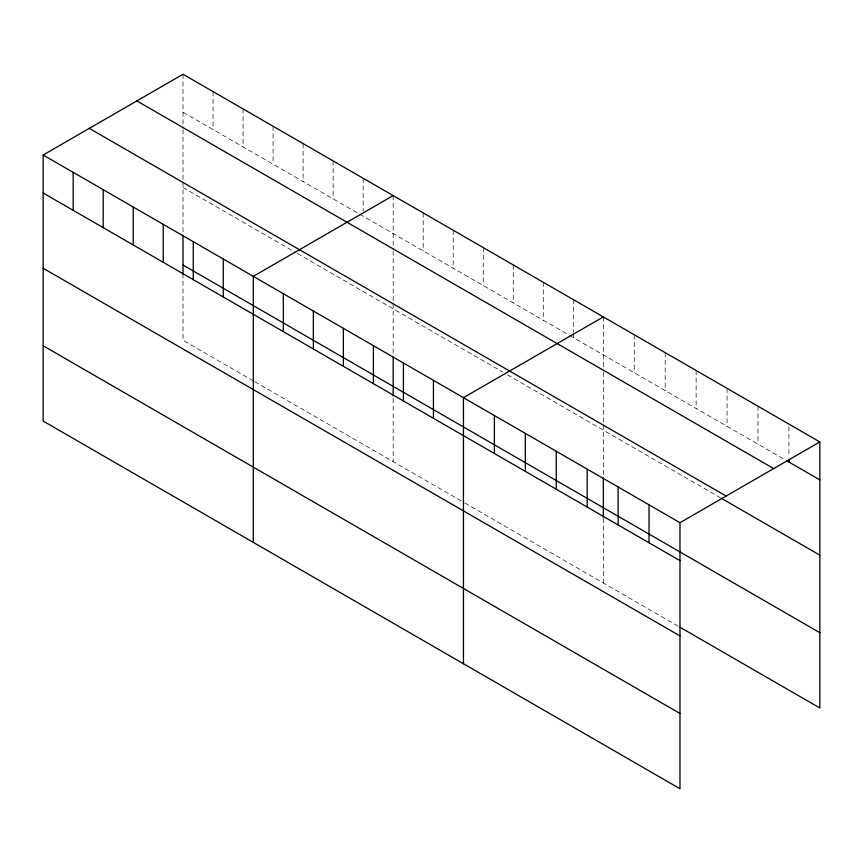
<?xml version="1.0" encoding="UTF-8"?>
<svg xmlns="http://www.w3.org/2000/svg" width="863" height="863" viewBox="0 0 863 863"><rect width="100%" height="100%" fill="white"/><g stroke="black" fill="none" stroke-linecap="round" stroke-linejoin="round"><path stroke-width="0.65" stroke-dasharray="4.32 3.24" d="M183.021 112.222L358.533 213.56M359.688 214.218L568.685 334.887M569.839 335.556L784.338 459.386M183.021 187.498L296.182 252.827M297.336 253.495L502.87 372.158M507.487 374.822L720.184 497.617M253.463 380.982L183.021 340.313L183.021 274.456M254.617 381.64L463.614 502.309M464.769 502.978L678.944 626.624M788.922 426.689L788.922 456.797M757.984 406.214L757.984 444.175M727.056 388.361L727.056 426.322M696.128 370.497L696.128 408.458M665.19 352.643L665.19 390.605M634.262 334.779L634.262 372.74M603.323 316.926L603.323 371.014M603.323 372.363L603.323 423.431M603.323 424.779L603.323 476.689M603.323 518.458L603.323 582.978M573.302 299.59L573.302 332.32M573.302 333.625L573.302 337.552M543.28 282.255L543.28 320.216M513.258 264.93L513.258 302.891M483.237 247.595L483.237 285.556M453.215 230.259L453.215 268.22M423.194 212.924L423.194 250.885M393.172 195.599L393.172 249.687M393.172 251.025L393.172 302.104M393.172 303.452L393.172 355.351M393.172 398.469L393.172 461.64M363.15 178.263L363.15 210.982M333.129 160.928L333.129 198.889M303.107 143.592L303.107 181.554M273.086 126.268L273.086 164.218M243.064 108.932L243.064 146.893M213.042 91.597L213.042 129.558M183.021 74.261L183.021 128.35M183.021 129.698L183.021 180.777M183.021 182.115L183.021 234.024"/><path stroke-width="1.29" d="M43.15 155.016L679.979 522.687L679.979 788.739L43.15 421.068L43.15 155.016L183.021 74.261L819.85 441.932L819.85 707.984L680.087 627.293M393.172 195.599L253.301 276.354L253.301 542.396M603.323 316.926L463.453 397.681L463.453 663.733M679.979 522.687L819.85 441.932M786.625 460.713L819.85 479.893M136.861 100.917L773.69 468.587M89.31 128.371L726.139 496.042M721.328 498.285L819.85 555.157M183.021 265.038L819.85 632.708M43.15 192.978L679.979 560.648M43.15 268.253L679.979 635.912M43.15 345.793L679.979 713.464M788.922 459.418L788.922 462.039M649.041 504.833L649.041 542.795M618.113 486.969L618.113 524.931M603.323 477.973L603.323 517.11M587.185 469.116L587.185 507.077M556.247 451.252L556.247 489.213M525.319 433.399L525.319 471.36M494.391 415.535L494.391 453.496M433.431 380.346L433.431 418.307M403.409 363.01L403.409 400.971M393.172 356.646L393.172 395.783M373.388 345.685L373.388 383.647M343.366 328.35L343.366 366.311M313.345 311.014L313.345 348.976M283.323 293.679L283.323 331.64M223.28 259.019L223.28 296.98M193.258 241.683L193.258 279.644M183.021 235.319L183.021 274.456M163.236 224.348L163.236 262.309M133.215 207.023L133.215 244.973M103.193 189.687L103.193 227.649M73.172 172.352L73.172 210.313"/></g></svg>
